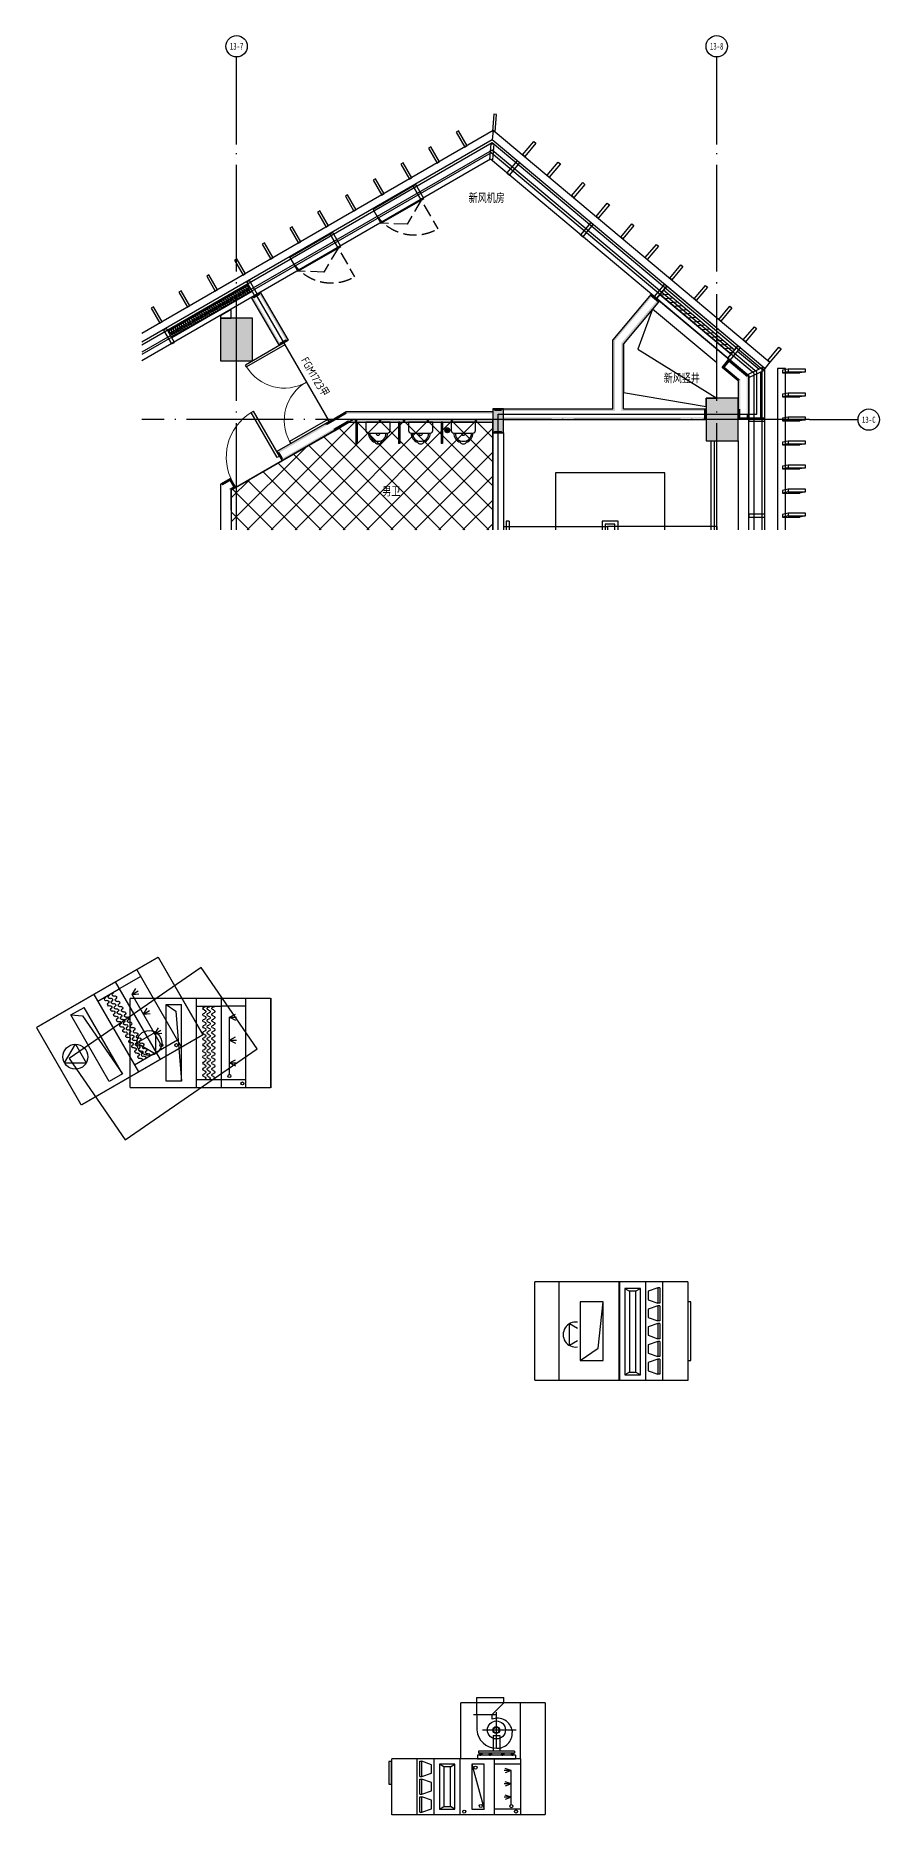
# Model space of a CAD drawing. Extents: x -777745 to 647905, y -207485 to 303235.
# Drawn here: x -269235 to -253417, y 131209 to 164563 of the extents above; entities that cross this region are included whole.
import ezdxf
from ezdxf.enums import TextEntityAlignment as Align

# ---------------------------------------------------------------- set-up
doc = ezdxf.new("R2010")
doc.units = 0
doc.header["$LTSCALE"] = 1000
doc.linetypes.add('13#楼幕墙$0$DASH', pattern=[0.35, 0.25, -0.1])
doc.linetypes.add('DOTE', pattern=[2.42, 2, -0.2, 0.02, -0.2])
doc.layers.get('0').update_dxf_attribs({"linetype": 'CONTINUOUS'})
doc.layers.get('Defpoints').update_dxf_attribs({"linetype": 'CONTINUOUS'})
for name, color, linetype in [('00-防烟分区', 4, 'CONTINUOUS'), ('01-标注_轴线坐标', 132, 'CONTINUOUS'), ('02-TEXT_标注', 130, 'CONTINUOUS'), ('02-TEXT_轴号', 7, 'CONTINUOUS'), ('13#楼幕墙$0$A-C_幕墙龙骨', 133, 'CONTINUOUS'), ('13#楼幕墙$0$A-C_玻璃幕墙', 140, 'CONTINUOUS'), ('13#楼幕墙$0$A-C_窗', 140, 'CONTINUOUS'), ('13#楼幕墙$0$A-TECH_结构', 21, 'CONTINUOUS'), ('13#楼幕墙$0$A-金属背板', 30, 'CONTINUOUS'), ('13#楼幕墙$0$D-铝板', 181, 'CONTINUOUS'), ('A-C_门', 150, 'CONTINUOUS'), ('A-E_栏杆', 232, 'CONTINUOUS'), ('A-E_电梯', 171, 'CONTINUOUS'), ('A-I_卫-洁具', 241, 'CONTINUOUS'), ('A-I_卫-隔断', 214, 'CONTINUOUS'), ('A-TECH_水', 3, 'CONTINUOUS'), ('A-TECH_结构', 21, 'CONTINUOUS'), ('A_AXIS-轴线', 36, 'DOTE'), ('A_STR-砌块墙', 121, 'CONTINUOUS'), ('A_STR-砼柱', 51, 'CONTINUOUS'), ('ACS_100', 2, 'CONTINUOUS'), ('ACS_KT_FM', 3, 'CONTINUOUS'), ('ACS_SFG_FM', 3, 'CONTINUOUS'), ('ACS_空调机组', 2, 'CONTINUOUS'), ('AXIS_TEXT', 7, 'CONTINUOUS'), ('DIM_SYMB', 3, 'CONTINUOUS'), ('DOOR_FIRE', 220, 'CONTINUOUS'), ('DOOR_FIRE_TEXT', 7, 'CONTINUOUS'), ('PUB_HATCH', 8, 'CONTINUOUS'), ('PUB_WALL', 9, 'CONTINUOUS')]:
    doc.layers.add(name, color=color, linetype=linetype)
doc.layers.add('000套内', color=226, linetype='CONTINUOUS', lineweight=30, plot=False)
doc.layers.add('04-不打印_辅助线', color=165, linetype='CONTINUOUS', plot=False)
doc.styles.add('_TCH_AXIS', font='STXIHEI.TTF', dxfattribs={"width": 0.75})
doc.styles.add('COMPLEX', font='COMPLEX')
doc.styles.get("Standard").update_dxf_attribs({"font": 'ros.shx', "width": 0.8, "bigfont": 'jd.shx'})
doc.styles.add('图框-A1$0$Standard', font='gbenor.shx', dxfattribs={"bigfont": 'gbcbig.shx'})

# ---------------------------------------------------------------- blocks, each defined once
blk = doc.blocks.new('jrg')
for centre, radius, start, end in [((-1.87, 0), 0.375, 0, 180), ((-1.12, 0), 0.375, 180, 0), ((-0.37, 0), 0.375, 0, 180), ((0.39, 0.02), 0.393, 182.6822, 357.3178), ((1.16, 0), 0.375, 0, 180), ((1.92, 0.01), 0.38, 180.8965, 359.1035)]:
    blk.add_arc(centre, radius, start, end)
blk = doc.blocks.new('A$C51CF7566')
at = {"layer": 'ACS_KT_FM', "color": 8}
for centre, end in [((1392, -137), 332.1155), ((1472, -137), 332.1155), ((1560, -136), 329.5438)]:
    blk.add_arc(centre, 28.1, 270, end, dxfattribs=at)
at = {"layer": 'ACS_空调机组', "color": 2}
for p, q in [((1240, 0), (1240, -1678)), ((1705, 0), (1705, -1678)), ((2170, -1678), (2170, 0)), ((2635, 0), (2635, -1678))]:
    blk.add_line(p, q, dxfattribs=at)
at = {"layer": 'ACS_空调机组', "color": 8}
for p, q in [((676, -1558), (676, -120)), ((676, -120), (962, -120)), ((676, -120), (858, -242)), ((858, -242), (962, -1558)), ((962, -1558), (962, -120)), ((1240, -150), (1705, -150)), ((2170, -150), (1705, -150)), ((1861, -358), (1978, -301)), ((124, -839), (475, -637)), ((475, -637), (475, -1041)), ((1861, -358), (1978, -415)), ((1861, -358), (1996, -358)), ((1861, -1430), (1861, -358)), ((124, -839), (475, -1041)), ((1861, -784), (1978, -727)), ((1861, -784), (1978, -841)), ((1861, -784), (1996, -784)), ((1861, -1210), (1978, -1153)), ((1861, -1210), (1996, -1210)), ((1861, -1210), (1978, -1267)), ((962, -1558), (676, -1558)), ((1705, -1528), (1240, -1528)), ((2170, -1528), (1705, -1528))]:
    blk.add_line(p, q, dxfattribs=at)
at = {"layer": 'ACS_空调机组', "color": 2, "const_width": 25}
for points in [[(0, -1678), (0, 0)], [(0, 0), (2635, 0)], [(2635, -1678), (2635, 0)], [(2635, -1678), (0, -1678)]]:
    blk.add_lwpolyline(points, dxfattribs=at)
at = {"layer": 'ACS_空调机组', "color": 8}
for centre, radius in [((358, -839), 234), ((1861, -1459), 28.4), ((2105, -1598), 28.4)]:
    blk.add_circle(centre, radius, dxfattribs=at)
at = {"layer": 'ACS_KT_FM', "color": 8, "xscale": -75, "yscale": 75, "zscale": 75, "rotation": 270}
for p in [(1392, -337), (1472, -337), (1560, -336), (1392, -678), (1472, -678), (1560, -677), (1392, -1019), (1472, -1019), (1560, -1018), (1392, -1360), (1472, -1360), (1560, -1358)]:
    blk.add_blockref('jrg', p, dxfattribs=at)
blk = doc.blocks.new('pm')
at = {"layer": 'ACS_100'}
for p, q in [((2415, 1850), (2415, 0)), ((0, 1475), (-50, 1475)), ((-50, 1475), (-50, 375)), ((-50, 375), (0, 375))]:
    blk.add_line(p, q, dxfattribs=at)
blk.add_lwpolyline([(0, 1850), (0, 0)], dxfattribs=at)
at = {"layer": 'ACS_空调机组', "color": 2}
for p, q in [((480, 0), (480, 1850)), ((480, 0), (480, 1850)), ((800, 0), (800, 1850)), ((1280, 1850), (1280, 0))]:
    blk.add_line(p, q, dxfattribs=at)
at = {"layer": 'ACS_空调机组', "color": 8}
for p, q in [((530, 1735), (568, 1735)), ((530, 1451), (530, 1735)), ((750, 1672), (568, 1735)), ((568, 1451), (568, 1735)), ((750, 1514), (750, 1672)), ((979, 1695), (895, 1745)), ((1185, 1745), (895, 1745)), ((895, 1745), (895, 125)), ((1101, 1695), (979, 1695)), ((979, 1695), (979, 175)), ((1101, 1695), (1185, 1745)), ((1101, 175), (1101, 1695)), ((1185, 125), (1185, 1745)), ((530, 1451), (568, 1451)), ((530, 1117), (530, 1401)), ((530, 1401), (568, 1401)), ((568, 1451), (750, 1514)), ((568, 1117), (568, 1401)), ((750, 1338), (568, 1401)), ((750, 1180), (750, 1338)), ((2025, 1475), (1684, 1246)), ((530, 1117), (568, 1117)), ((530, 1067), (568, 1067)), ((530, 783), (530, 1067)), ((568, 1117), (750, 1180)), ((750, 1004), (568, 1067)), ((568, 783), (568, 1067)), ((750, 846), (750, 1004)), ((1684, 1246), (1595, 375)), ((2075, 1108), (2224, 1194)), ((2224, 1194), (2224, 789)), ((530, 783), (568, 783)), ((530, 449), (530, 733)), ((530, 733), (568, 733)), ((568, 783), (750, 846)), ((568, 449), (568, 733)), ((750, 670), (568, 733)), ((750, 512), (750, 670)), ((2075, 875), (2224, 789)), ((530, 449), (568, 449)), ((530, 399), (568, 399)), ((530, 115), (530, 399)), ((568, 449), (750, 512)), ((750, 336), (568, 399)), ((568, 115), (568, 399)), ((750, 178), (750, 336)), ((530, 115), (568, 115)), ((568, 115), (750, 178)), ((895, 125), (979, 175)), ((895, 125), (1185, 125)), ((979, 175), (1101, 175)), ((1185, 125), (1101, 175))]:
    blk.add_line(p, q, dxfattribs=at)
at = {"layer": 'ACS_空调机组', "color": 2, "const_width": 25}
for points in [[(0, 0), (0, 1850)], [(0, 1850), (2880, 1850)], [(1295, 0), (1295, 1850)], [(2880, 0), (2880, 1850)], [(2880, 0), (0, 0)]]:
    blk.add_lwpolyline(points, dxfattribs=at)
at = {"layer": 'ACS_空调机组', "color": 8}
blk.add_lwpolyline([(2025, 375), (2025, 1475), (1595, 1475), (1595, 375)], close=True, dxfattribs=at)
blk.add_arc((2108, 991), 234, 261.9986, 98.0014, dxfattribs=at)
blk = doc.blocks.new('A-toilet-F2$0$A-toilet-F3$0$xb')
for p, q in [((-229, 152), (-229, 0)), ((-229, 0), (229, 0)), ((178, 203), (-178, 203)), ((229, 0), (229, 152))]:
    blk.add_line(p, q)
for centre, radius, start, end in [((-6, 210), 172, 106.6069, 182.1211), ((-6, 210), 146, 87.8789, 182.1211), ((0, 343), 63.5, 1.0707, 178.9293), ((6, 210), 146, 357.8789, 92.1211), ((6, 210), 172, 357.8789, 73.3931), ((-178, 152), 50.8, 90, 180), ((0, 203), 38.1, 0, 180), ((178, 152), 50.8, 0, 90)]:
    blk.add_arc(centre, radius, start, end)
blk = doc.blocks.new('13#楼幕墙$0$A$C7A413A1D')
blk.add_lwpolyline([(-70, -300), (-10, -300), (-10, 0), (-70, 0)], close=True)
blk = doc.blocks.new('*U68')
h = blk.add_hatch()
h.set_pattern_fill('ANSI31', color=256, scale=50)
h.set_pattern_definition([(45, (-56212.376, 120006.8), (-56.1266, 56.1266), [])])
h.paths.add_polyline_path([(-1740, 100), (0, 100), (0, 200), (-1740, 200)])
for points in [[(-1740, 0), (0, 0), (0, 300), (-1740, 300)], [(-1740, 100), (0, 100), (0, 200), (-1740, 200)]]:
    blk.add_lwpolyline(points, close=True)
blk = doc.blocks.new('13#楼幕墙$0$A$C2B4E24BF')
at = {"linetype": '13#楼幕墙$0$DASH'}
for points in [[(5, 50), (5, 920)], [(5, 300), (460, 557), (875, 300)]]:
    blk.add_lwpolyline(points, dxfattribs=at)
blk.add_lwpolyline([(5, 0), (875, 0), (875, 300), (5, 300)], close=True)
blk.add_arc((5, 50), 870, 0, 90, dxfattribs=at)
blk = doc.blocks.new('13#楼幕墙$0$llllei')
for p, q in [((325, 50), (0, 50)), ((0, 50), (0, 0)), ((0, 0), (325, 0)), ((325, 0), (325, 50))]:
    blk.add_line(p, q)
for points in [[(0, 50), (-105, 29)], [(-105, 29), (-105, -21)], [(0, 0), (-105, -21)], [(325, 0), (220, -21)], [(-105, -21), (220, -21)]]:
    blk.add_lwpolyline(points)
blk = doc.blocks.new('13#楼幕墙$0$eeeessew')
blk.add_lwpolyline([(50, 0), (0, 0), (0, 325), (50, 325)], close=True)
blk = doc.blocks.new('13#楼幕墙$0$ccdididi')
blk.add_lwpolyline([(50, 325), (0, 325), (0, 0), (50, 0)], close=True)
blk = doc.blocks.new('13#楼幕墙$0$$LinePat$岩棉板')
at = {"color": 0}
for p, q in [((0, -17), (12, -67)), ((12, -67), (24, -17))]:
    blk.add_line(p, q, dxfattribs=at)
for centre, start, end in [((12, -17), 0, 180), ((0, -67), 270, 0), ((24, -67), 180, 270)]:
    blk.add_arc(centre, 12, start, end, dxfattribs=at)
at = {"layer": 'Defpoints'}
blk.add_point((0, 0), dxfattribs=at)
at = {"layer": 'Defpoints', "color": 0}
blk.add_point((24, -84), dxfattribs=at)
blk = doc.blocks.new('*U69')
blk.add_lwpolyline([(1740, 0), (0, 0), (0, 150), (1740, 150)], close=True)
at = {"color": 8, "xscale": -1.812499998489748, "yscale": 1.782568518697715, "zscale": 1.782568518697715, "rotation": 180}
for p in [(0, 0), (43.5, 0), (87, 0), (130.5, 0), (174, 0), (217.5, 0), (261, 0), (304.5, 0), (348, 0), (391.5, 0), (435, 0), (478.5, 0), (522, 0), (565.5, 0), (609, 0), (652.5, 0), (696, 0), (739.5, 0), (783, 0), (826.5, 0), (870, 0), (913.5, 0), (957, 0), (1000.5, 0), (1044, 0), (1087.5, 0), (1131, 0), (1174.5, 0), (1218, 0), (1261.5, 0), (1305, 0), (1348.5, 0), (1392, 0), (1435.5, 0), (1479, 0), (1522.5, 0), (1566, 0), (1609.5, 0), (1653, 0), (1696.5, 0)]:
    blk.add_blockref('13#楼幕墙$0$$LinePat$岩棉板', p, dxfattribs=at)
blk = doc.blocks.new('_AXISO')
blk.add_circle((0, 0), 0.5)
at = {"layer": 'AXIS_TEXT', "style": 'COMPLEX', "width": 1.041667}
blk.add_attdef('A', text='', height=0.56, dxfattribs=at).set_placement((-0.25, -0.28), (0.25, -0.28), align=Align.FIT)
blk = doc.blocks.new('$DorLib2D$00000002')
for p, q in [((-0.5, 0), (-0.5, 0.4875)), ((-0.475, 0.4875), (-0.5, 0.4875)), ((-0.475, 0), (-0.475, 0.4875)), ((0.475, 0), (0.475, 0.4875)), ((0.475, 0.4875), (0.5, 0.4875)), ((0.5, 0), (0.5, 0.4875)), ((-0.5, 0), (-0.475, 0)), ((0.5, 0), (0.475, 0))]:
    blk.add_line(p, q)
at = {"lineweight": 13}
for centre, start, end in [((-0.4875, 0), 0, 88.53072), ((0.4875, 0), 91.46928, 180)]:
    blk.add_arc(centre, 0.4875, start, end, dxfattribs=at)
blk = doc.blocks.new('_FZH')
blk.add_lwpolyline([(-0.5, -0.5), (0.5, -0.5), (0.5, 0.5), (-0.5, 0.5)], close=True)
at = {"layer": 'PUB_HATCH'}
blk.add_solid([(-0.5, -0.5), (0.5, -0.5), (-0.5, 0.5), (0.5, 0.5)], dxfattribs=at)
blk = doc.blocks.new('$TwtSys$00000141')
for p, q in [((-94, 8), (-10, 92)), ((-94, 8), (-10, 92)), ((-87, -35), (35, 87)), ((-87, -35), (35, 87)), ((-66, -66), (66, 66)), ((-66, -66), (66, 66)), ((-32, -87), (88, 33)), ((-32, -87), (88, 33)), ((11, -92), (92, -11)), ((11, -92), (92, -11))]:
    blk.add_line(p, q)
blk.add_circle((0, 0), 94)
blk.add_circle((0, 0), 94)

msp = doc.modelspace()

# ---------------------------------------------------------------- hatches: boundary and pattern name
at = {"layer": '04-不打印_辅助线'}
h = msp.add_hatch(dxfattribs=at)
h.set_pattern_fill('ANSI37', color=256, scale=200)
h.set_pattern_definition([(45, (-313966.6, 76966.03), (-224.5064, 224.5064), []), (135, (-313966.6, 76966.03), (-224.5064, -224.5064), [])])
edge = h.paths.add_edge_path()
edge.add_line((-260666.6, 155299.3), (-260666.6, 157366))
edge.add_line((-260666.6, 157366), (-263274.5, 157366))
edge.add_line((-263274.5, 157366), (-265566.6, 156042.7))
edge.add_line((-265566.6, 156042.7), (-265566.6, 155299.3))
at = {"layer": 'PUB_WALL'}
for points in [[(-265018.1, 159756.2), (-265191.3, 159656.2), (-265136.6, 159641.6), (-265032.7, 159701.6)], [(-265191.3, 159656.2), (-264670.4, 158754), (-264655.8, 158808.7), (-265136.6, 159641.6)], [(-264497.2, 158854), (-265018.1, 159756.2), (-265032.7, 159701.6), (-264551.8, 158868.7)], [(-257694.1, 159719.5), (-258416.6, 158858.4), (-258376.6, 158843.8), (-257663.4, 159693.8)], [(-257540.9, 159590.9), (-258216.6, 158785.6), (-258256.6, 158800.1), (-257571.5, 159616.6)], [(-257540.9, 159590.9), (-257694.1, 159719.5), (-257719.8, 159688.8), (-257566.6, 159560.3)], [(-265166.6, 159266), (-265766.6, 159266), (-265726.6, 159226), (-265206.6, 159226)], [(-265766.6, 159266), (-265766.6, 158466), (-265726.6, 158506), (-265726.6, 159226)], [(-265166.6, 158466), (-265166.6, 159266), (-265206.6, 159226), (-265206.6, 158506)], [(-264670.4, 158754), (-264497.2, 158854), (-264551.8, 158868.7), (-264655.8, 158808.7)], [(-258416.6, 157566), (-258416.6, 158858.4), (-258376.6, 158843.8), (-258376.6, 157526)], [(-258216.6, 157566), (-258216.6, 158785.6), (-258256.6, 158800.1), (-258256.6, 157526)], [(-265766.6, 158466), (-265166.6, 158466), (-265206.6, 158506), (-265726.6, 158506)], [(-256367.1, 158345), (-256238.6, 158498.2), (-256207.9, 158472.5), (-256336.5, 158319.3)], [(-255866.6, 158186.1), (-256238.6, 158498.2), (-256264.3, 158467.5), (-255906.6, 158167.4)], [(-256066.6, 158092.8), (-256367.1, 158345), (-256341.4, 158375.6), (-256026.6, 158111.5)], [(-256066.6, 158092.8), (-256066.6, 157566), (-256026.6, 157526), (-256026.6, 158111.5)], [(-255866.6, 158186.1), (-255866.6, 157466), (-255906.6, 157466), (-255906.6, 158167.4)], [(-256066.6, 157766), (-256666.6, 157766), (-256626.6, 157726), (-256106.6, 157726)], [(-256666.6, 157766), (-256666.6, 156966), (-256626.6, 157006), (-256626.6, 157726)], [(-256066.6, 156966), (-256066.6, 157766), (-256106.6, 157726), (-256106.6, 157006)], [(-263647.2, 157381.8), (-263414.7, 157516), (-263404, 157476), (-263661.8, 157327.1)], [(-260666.6, 157476), (-260666.6, 157516), (-263414.7, 157516), (-263404, 157476)], [(-260466.6, 157566), (-260666.6, 157566), (-260626.6, 157526), (-260506.6, 157526)], [(-260666.6, 157566), (-260666.6, 157116), (-260626.6, 157156), (-260626.6, 157526)], [(-260466.6, 157116), (-260466.6, 157566), (-260506.6, 157526), (-260506.6, 157156)], [(-260466.6, 157566), (-260466.6, 157526), (-258376.6, 157526), (-258416.6, 157566)], [(-258216.6, 157566), (-258256.6, 157526), (-256666.6, 157526), (-256666.6, 157566)], [(-256666.6, 157566), (-256706.6, 157566), (-256706.6, 157366), (-256666.6, 157366)], [(-256066.6, 157566), (-256066.6, 157526), (-256026.6, 157526)], [(-256066.6, 157566), (-256066.6, 157366), (-256026.6, 157366), (-256026.6, 157566)], [(-255866.6, 157466), (-255866.6, 157366), (-255906.6, 157366), (-255906.6, 157466)], [(-263820.4, 157281.8), (-264714, 156765.9), (-264659.3, 156751.2), (-263765.8, 157267.1)], [(-264614, 156592.7), (-263633.8, 157158.6), (-263653.8, 157193.2), (-264599.3, 156647.3)], [(-263820.4, 157281.8), (-263647.2, 157381.8), (-263661.8, 157327.1), (-263765.8, 157267.1)], [(-263633.8, 157158.6), (-263361.1, 157316), (-263371.8, 157356), (-263653.8, 157193.2)], [(-260666.6, 157316), (-260666.6, 157356), (-263371.8, 157356), (-263361.1, 157316)], [(-260666.6, 157116), (-260466.6, 157116), (-260506.6, 157156), (-260626.6, 157156)], [(-260466.6, 157406), (-260466.6, 157366), (-258316.6, 157366), (-258316.6, 157406)], [(-258316.6, 157366), (-256666.6, 157366), (-256666.6, 157406), (-258316.6, 157406)], [(-256066.6, 157366), (-256066.6, 157366), (-256026.6, 157366), (-256026.6, 157406)], [(-255866.6, 157366), (-256066.6, 157366), (-256066.6, 157406), (-255866.6, 157406)], [(-256066.6, 157366), (-256026.6, 157406), (-256066.6, 157406)], [(-264714, 156765.9), (-264614, 156592.7), (-264599.3, 156647.3), (-264659.3, 156751.2)], [(-256666.6, 156966), (-256066.6, 156966), (-256106.6, 157006), (-256626.6, 157006)], [(-265580, 156265.9), (-265766.6, 156158.1), (-265726.6, 156135.1), (-265594.6, 156211.2)], [(-265566.6, 156042.7), (-265480, 156092.7), (-265534.6, 156107.3), (-265606.6, 156065.8)], [(-265480, 156092.7), (-265580, 156265.9), (-265594.6, 156211.2), (-265534.6, 156107.3)]]:
    msp.add_hatch(color=256, dxfattribs=at).paths.add_polyline_path(points)

# ---------------------------------------------------------------- linework, layer by layer
for p, q in [((-265194.8, 157498.7), (-265151.5, 157523.7)), ((-264707.3, 156654.3), (-265194.8, 157498.7)), ((-264664, 156679.3), (-265151.5, 157523.7)), ((-264664, 156679.3), (-264707.3, 156654.3))]:
    msp.add_line(p, q)
msp.add_lwpolyline([(-265099.5, 159697.4), (-263734.8, 157329.1)])
at = {"color": 1}
msp.add_lwpolyline([(-265566.6, 155671.2), (-265566.6, 156042.6)], dxfattribs=at)
at = {"lineweight": 13}
msp.add_arc((-264685.6, 156666.8), 975, 121.46928, 210, dxfattribs=at)
at = {"layer": '00-防烟分区'}
msp.add_lwpolyline([(-265084.1, 145573.5), (-266133.8, 147096.8), (-268604.1, 145394.5), (-267554.3, 143871.2), (-265084.1, 145573.5)], dxfattribs=at)
at = {"layer": '000套内'}
for p, q in [((-260677.6, 162418.7), (-267246.2, 158633.4)), ((-255716.6, 158256.1), (-260677.6, 162418.7)), ((-255716.6, 157466), (-255716.6, 158256.1)), ((-260566.6, 155299.3), (-260566.6, 157466)), ((-260566.6, 157466), (-255716.6, 157466))]:
    msp.add_line(p, q, dxfattribs=at)
at = {"layer": '01-标注_轴线坐标'}
for p, q in [((-265466.6, 162524.7), (-265466.6, 164162.9)), ((-256466.6, 162524.7), (-256466.6, 164162.9)), ((-254726.2, 157366), (-253816.9, 157366))]:
    msp.add_line(p, q, dxfattribs=at)
at = {"layer": '04-不打印_辅助线'}
msp.add_lwpolyline([(-260666.6, 155299.3), (-260666.6, 157366), (-263274.5, 157366), (-265566.6, 156042.7), (-265566.6, 155299.3)], dxfattribs=at)
at = {"layer": '13#楼幕墙$0$A-C_幕墙龙骨'}
msp.add_lwpolyline([(-260668.8, 162234.1), (-260718.6, 162238.5), (-260692.2, 162537.3), (-260642.4, 162532.9)], close=True, dxfattribs=at)
at = {"layer": '13#楼幕墙$0$A-C_玻璃幕墙'}
for p, q in [((-260673.4, 162611), (-267246.2, 158816.2)), ((-260678.7, 162550.2), (-267246.2, 158758.5)), ((-255616.6, 158302.6), (-260678.7, 162550.2)), ((-255566.6, 158325.9), (-260673.4, 162611)), ((-260694.7, 162367.8), (-267246.2, 158585.3)), ((-255766.6, 158232.7), (-260694.7, 162367.8)), ((-255766.6, 155299.3), (-255766.6, 158232.7)), ((-255616.6, 155299.3), (-255616.6, 158302.6)), ((-255566.6, 155299.3), (-255566.6, 158325.9)), ((-255176.6, 157906), (-255176.6, 158194.5))]:
    msp.add_line(p, q, dxfattribs=at)
at = {"layer": '13#楼幕墙$0$A-TECH_结构'}
msp.add_lwpolyline([(-255866.6, 155299.3), (-255866.6, 158186), (-260705.3, 162246.2), (-267246.2, 158469.8)], dxfattribs=at)
at = {"layer": '13#楼幕墙$0$A-金属背板'}
for p, q in [((-256074.2, 158647.4), (-255673.6, 158311.3)), ((-255646.6, 158257.7), (-255646.6, 157396))]:
    msp.add_line(p, q, dxfattribs=at)
at = {"layer": '13#楼幕墙$0$D-铝板'}
for points in [[(-267246.2, 158989.4), (-260657.4, 162793.5), (-260673.4, 162611), (-267246.2, 158816.2)], [(-260657.4, 162793.5), (-255470.2, 158440.8), (-255566.6, 158325.9), (-260673.4, 162611)], [(-255176.6, 155299.3), (-255176.6, 158325.9), (-255326.6, 158325.9), (-255326.6, 155299.3)]]:
    msp.add_lwpolyline(points, dxfattribs=at)
at = {"layer": 'A-C_门'}
msp.add_line((-265480, 156092.7), (-264614, 156592.7), dxfattribs=at)
at = {"layer": 'A-E_栏杆'}
for p, q in [((-256576.6, 156966), (-256576.6, 155299.3)), ((-256516.6, 156966), (-256516.6, 155299.3)), ((-260416.6, 155466), (-260416.6, 155299.3)), ((-260356.6, 155466), (-260416.6, 155466)), ((-260356.6, 155466), (-260356.6, 155299.3)), ((-258616.6, 155466), (-258616.6, 155299.3)), ((-258316.6, 155466), (-258616.6, 155466)), ((-258316.6, 155299.3), (-258316.6, 155466)), ((-258556.6, 155406), (-258556.6, 155299.3)), ((-258376.6, 155406), (-258556.6, 155406)), ((-258376.6, 155299.3), (-258376.6, 155406))]:
    msp.add_line(p, q, dxfattribs=at)
at = {"layer": 'A-E_电梯'}
for p, q in [((-256066.6, 156966), (-256066.6, 155299.3)), ((-260466.6, 155366), (-258516.6, 155366)), ((-258516.6, 155366), (-258516.6, 155299.3)), ((-256466.6, 155366), (-258516.6, 155366)), ((-256466.6, 155366), (-256466.6, 155299.3))]:
    msp.add_line(p, q, dxfattribs=at)
msp.add_lwpolyline([(-256066.6, 156966), (-256066.6, 155299.3)], dxfattribs=at)
at = {"layer": 'A-I_卫-隔断'}
for p, q in [((-263229.1, 157316), (-263229.1, 156916)), ((-263204.1, 157316), (-263229.1, 157316)), ((-263204.1, 157316), (-263204.1, 156916)), ((-262429.1, 157316), (-262429.1, 156916)), ((-262404.1, 157316), (-262429.1, 157316)), ((-262404.1, 157316), (-262404.1, 156916)), ((-261629.1, 157316), (-261629.1, 156916)), ((-261604.1, 157316), (-261629.1, 157316)), ((-261604.1, 157316), (-261604.1, 156916)), ((-263204.1, 156916), (-263229.1, 156916)), ((-262404.1, 156916), (-262429.1, 156916)), ((-261604.1, 156916), (-261629.1, 156916))]:
    msp.add_line(p, q, dxfattribs=at)
at = {"layer": 'A-TECH_结构'}
for p, q in [((-260705.3, 162246.2), (-267246.2, 158469.8)), ((-255866.6, 158186), (-260705.3, 162246.2)), ((-255866.6, 155299.3), (-255866.6, 158186))]:
    msp.add_line(p, q, dxfattribs=at)
at = {"layer": 'A_AXIS-轴线', "linetype": 'DOTE'}
for p, q in [((-265466.6, 155299.3), (-265466.6, 162524.7)), ((-256466.6, 155299.3), (-256466.6, 162524.7)), ((-254726.2, 157366), (-267246.2, 157366))]:
    msp.add_line(p, q, dxfattribs=at)
at = {"layer": 'A_STR-砌块墙'}
for p, q in [((-265018.1, 159756.2), (-265191.3, 159656.2)), ((-265191.3, 159656.2), (-264670.4, 158754)), ((-264497.2, 158854), (-265018.1, 159756.2)), ((-257694.1, 159719.5), (-258416.6, 158858.4)), ((-257540.9, 159590.9), (-258216.6, 158785.6)), ((-257540.9, 159590.9), (-257694.1, 159719.5)), ((-264670.4, 158754), (-264497.2, 158854)), ((-258416.6, 157566), (-258416.6, 158858.4)), ((-258216.6, 157566), (-258216.6, 158785.6)), ((-256367.1, 158345), (-256238.6, 158498.2)), ((-255866.6, 158186.1), (-256238.6, 158498.2)), ((-256066.6, 158092.8), (-256367.1, 158345)), ((-255866.6, 158186.1), (-255866.6, 157466)), ((-256066.6, 158092.8), (-256066.6, 157566)), ((-263647.2, 157381.8), (-263414.7, 157516)), ((-263414.7, 157516), (-260666.6, 157516)), ((-260466.6, 157566), (-258416.6, 157566)), ((-258216.6, 157566), (-256666.6, 157566)), ((-255866.6, 157466), (-255866.6, 157366)), ((-263820.4, 157281.8), (-264714, 156765.9)), ((-264614, 156592.7), (-263633.8, 157158.6)), ((-263820.4, 157281.8), (-263647.2, 157381.8)), ((-263633.8, 157158.6), (-263361.1, 157316)), ((-263361.1, 157316), (-260666.6, 157316)), ((-260666.6, 157116), (-260666.6, 155299.3)), ((-260466.6, 157366), (-258316.6, 157366)), ((-260466.6, 157116), (-260466.6, 155299.3)), ((-258316.6, 157366), (-256666.6, 157366)), ((-255866.6, 157366), (-256066.6, 157366)), ((-264714, 156765.9), (-264614, 156592.7)), ((-265580, 156265.9), (-265766.6, 156158.1)), ((-265766.6, 156158.1), (-265766.6, 155299.3)), ((-265480, 156092.7), (-265580, 156265.9)), ((-265566.6, 156042.7), (-265480, 156092.7)), ((-265566.6, 156042.7), (-265566.6, 155299.3))]:
    msp.add_line(p, q, dxfattribs=at)
msp.add_lwpolyline([(-265566.6, 159428.2), (-265766.6, 159312.9), (-265766.6, 159266), (-265566.6, 159266), (-265566.6, 159428.2)], dxfattribs=at)
at = {"layer": 'ACS_100'}
for q in [(-260145.6, 133321.6), (-260145.6, 131221.6)]:
    msp.add_line((-260145.6, 132271.6), q, dxfattribs=at)
at = {"layer": 'ACS_SFG_FM', "color": 8}
msp.add_line((-261010.1, 133101.6), (-260623.7, 133101.6), dxfattribs=at)
at = {"layer": 'ACS_空调机组', "color": 2}
for p, q in [((-260965.6, 133321.6), (-260965.6, 133421.6)), ((-260965.6, 133421.6), (-260458.6, 133421.6)), ((-260458.6, 133321.6), (-260458.6, 133421.6)), ((-259680.6, 133321.6), (-259680.6, 132271.6)), ((-262560.6, 132221.6), (-262610.6, 132221.6)), ((-262610.6, 132221.6), (-262610.6, 131791.6)), ((-262560.6, 132271.6), (-262560.6, 131221.6)), ((-262560.6, 131792.7), (-262560.6, 132221.6)), ((-262080.6, 131221.6), (-262080.6, 132271.6)), ((-262080.6, 131221.6), (-262080.6, 132271.6)), ((-261760.6, 131221.6), (-261760.6, 132271.6)), ((-261280.6, 132271.6), (-261280.6, 131221.6)), ((-260640.6, 132271.6), (-260640.6, 131221.6)), ((-262610.6, 131791.6), (-262560.6, 131791.6))]:
    msp.add_line(p, q, dxfattribs=at)
at = {"layer": 'ACS_空调机组', "color": 8}
for p, q in [((-261024.4, 133101.6), (-260609.4, 133101.6)), ((-261005.5, 133101.6), (-260628.3, 133101.6)), ((-260965.6, 133101.6), (-260965.6, 133321.6)), ((-260965.6, 133101.6), (-260965.6, 132810.1)), ((-260679.2, 133101.6), (-260458.6, 133321.6)), ((-260679.2, 133011.4), (-260679.2, 133101.6)), ((-260596.2, 132476.7), (-260596.2, 133144.1)), ((-260858.3, 132810.1), (-260228.9, 132810.1)), ((-260301.1, 132791.4), (-260301.1, 132764.6)), ((-260656.8, 132704.3), (-260656.8, 132410.9)), ((-260656.8, 132704.3), (-260529.7, 132704.3)), ((-260529.7, 132704.3), (-260529.7, 132410.9)), ((-262030.6, 132222.9), (-261992.6, 132222.9)), ((-262030.6, 131938.4), (-262030.6, 132222.9)), ((-261810.6, 132159.7), (-261992.6, 132222.9)), ((-261992.6, 131938.4), (-261992.6, 132222.9)), ((-261810.6, 132001.5), (-261810.6, 132159.7)), ((-261581.2, 132116.5), (-261665.4, 132166.4)), ((-261375.8, 132166.4), (-261665.4, 132166.4)), ((-261665.4, 132166.4), (-261665.4, 131326.7)), ((-261460, 132116.5), (-261581.2, 132116.5)), ((-261581.2, 132116.5), (-261581.2, 131376.6)), ((-261460, 132116.5), (-261375.8, 132166.4)), ((-261460, 131376.6), (-261460, 132116.5)), ((-261375.8, 131326.7), (-261375.8, 132166.4)), ((-261060, 132166.4), (-260823.3, 131326.7)), ((-261060, 132166.4), (-261060, 131326.7)), ((-260823.3, 132166.4), (-261060, 132166.4)), ((-260951.2, 132334.8), (-260951.2, 132271.6)), ((-260241.1, 132334.8), (-260951.2, 132334.8)), ((-260951.2, 132271.6), (-260241.1, 132271.6)), ((-260935.2, 132410.9), (-260935.2, 132374.3)), ((-260257.1, 132410.9), (-260935.2, 132410.9)), ((-260257.1, 132374.3), (-260935.2, 132374.3)), ((-260924.6, 132346.7), (-260894, 132346.7)), ((-260914.7, 132361.6), (-260893.4, 132361.6)), ((-260876, 132361.6), (-260897.3, 132361.6)), ((-260866.1, 132346.7), (-260896.7, 132346.7)), ((-260895.7, 132328.5), (-260895.7, 132377.9)), ((-260823.3, 131326.7), (-260823.3, 132166.4)), ((-260740.3, 132346.7), (-260709.7, 132346.7)), ((-260730.4, 132361.6), (-260709.1, 132361.6)), ((-260691.7, 132361.6), (-260713, 132361.6)), ((-260681.8, 132346.7), (-260712.4, 132346.7)), ((-260711.4, 132328.5), (-260711.4, 132377.9)), ((-260145.6, 132166.4), (-260640.6, 132166.4)), ((-260509.9, 132346.7), (-260479.3, 132346.7)), ((-260500, 132361.6), (-260478.7, 132361.6)), ((-260461.4, 132361.6), (-260482.7, 132361.6)), ((-260451.5, 132346.7), (-260482, 132346.7)), ((-260481, 132328.5), (-260481, 132377.9)), ((-260317.1, 132048.2), (-260433.5, 132088)), ((-260325.6, 132346.7), (-260295, 132346.7)), ((-260315.7, 132361.6), (-260294.4, 132361.6)), ((-260277.1, 132361.6), (-260298.4, 132361.6)), ((-260267.2, 132346.7), (-260297.8, 132346.7)), ((-260296.7, 132328.5), (-260296.7, 132377.9)), ((-260257.1, 132410.9), (-260257.1, 132374.3)), ((-260241.1, 132334.8), (-260241.1, 132271.6)), ((-262030.6, 131938.4), (-261992.6, 131938.4)), ((-262030.6, 131604.3), (-262030.6, 131888.8)), ((-262030.6, 131888.8), (-261992.6, 131888.8)), ((-261992.6, 131938.4), (-261810.6, 132001.5)), ((-261992.6, 131604.3), (-261992.6, 131888.8)), ((-261810.6, 131825.7), (-261992.6, 131888.8)), ((-261810.6, 131667.4), (-261810.6, 131825.7)), ((-260317.1, 132048.2), (-260451.5, 132048.2)), ((-260317.1, 131799.1), (-260451.5, 131799.1)), ((-260317.1, 132048.2), (-260433.5, 132008.4)), ((-260317.1, 131799.1), (-260433.5, 131838.9)), ((-260317.1, 131799.1), (-260433.5, 131759.3)), ((-260317.1, 131410.3), (-260317.1, 132048.2)), ((-262030.6, 131604.3), (-261992.6, 131604.3)), ((-262030.6, 131554.7), (-261992.6, 131554.7)), ((-262030.6, 131270.2), (-262030.6, 131554.7)), ((-261992.6, 131604.3), (-261810.6, 131667.4)), ((-261810.6, 131491.6), (-261992.6, 131554.7)), ((-261992.6, 131270.2), (-261992.6, 131554.7)), ((-261810.6, 131333.4), (-261810.6, 131491.6)), ((-260317.1, 131550.1), (-260451.5, 131550.1)), ((-260317.1, 131550.1), (-260433.5, 131589.9)), ((-260317.1, 131550.1), (-260433.5, 131510.2)), ((-262030.6, 131270.2), (-261992.6, 131270.2)), ((-261992.6, 131270.2), (-261810.6, 131333.4)), ((-261665.4, 131326.7), (-261581.2, 131376.6)), ((-261665.4, 131326.7), (-261375.8, 131326.7)), ((-261581.2, 131376.6), (-261460, 131376.6)), ((-261375.8, 131326.7), (-261460, 131376.6)), ((-261060, 131326.7), (-260823.3, 131326.7)), ((-260145.6, 131326.7), (-260640.6, 131326.7))]:
    msp.add_line(p, q, dxfattribs=at)
at = {"layer": 'ACS_空调机组', "color": 2, "const_width": 25}
for points in [[(-261265.6, 133321.6), (-259680.6, 133321.6)], [(-261265.6, 132271.6), (-261265.6, 133321.6)], [(-259680.6, 133321.6), (-261265.6, 133321.6)], [(-259680.6, 132271.6), (-259680.6, 133321.6)], [(-262560.6, 132271.6), (-262560.6, 131221.6)], [(-262560.6, 132271.6), (-260145.6, 132271.6)], [(-260160.6, 132271.6), (-262560.6, 132271.6)], [(-260145.6, 132271.6), (-261695.6, 132271.6)], [(-259680.6, 132271.6), (-259680.6, 131221.6)], [(-262560.6, 131221.6), (-259680.6, 131221.6)]]:
    msp.add_lwpolyline(points, dxfattribs=at)
at = {"layer": 'ACS_空调机组', "color": 8}
for points in [[(-260914.7, 132374.3), (-260914.7, 132361.6), (-260924.6, 132346.7), (-260924.6, 132334.8)], [(-260876, 132374.3), (-260876, 132361.6), (-260866.1, 132346.7), (-260866.1, 132334.8)], [(-260730.4, 132374.3), (-260730.4, 132361.6), (-260740.3, 132346.7), (-260740.3, 132334.8)], [(-260691.7, 132374.3), (-260691.7, 132361.6), (-260681.8, 132346.7), (-260681.8, 132334.8)], [(-260500, 132374.3), (-260500, 132361.6), (-260509.9, 132346.7), (-260509.9, 132334.8)], [(-260461.4, 132374.3), (-260461.4, 132361.6), (-260451.5, 132346.7), (-260451.5, 132334.8)], [(-260315.7, 132374.3), (-260315.7, 132361.6), (-260325.6, 132346.7), (-260325.6, 132334.8)], [(-260277.1, 132374.3), (-260277.1, 132361.6), (-260267.2, 132346.7), (-260267.2, 132334.8)]]:
    msp.add_lwpolyline(points, dxfattribs=at)
for centre, radius in [((-260595.5, 132810.1), 168.7), ((-260599.1, 132807.8), 63.6), ((-260599.1, 132807.8), 53.7), ((-260988.4, 132104), 28.4), ((-260889.6, 131385.9), 28.4), ((-261199.9, 131280.1), 28.4), ((-260317.1, 131381.9), 28.4), ((-260229.5, 131282.5), 28.4)]:
    msp.add_circle(centre, radius, dxfattribs=at)
for centre, radius, start, end in [((-260594.4, 132838.9), 372.3, 184.43508, 269.72775), ((-260576, 132753.9), 277.4, 7.76433, 111.84562), ((-260582.5, 132748.1), 281.9, 267.21676, 3.34019)]:
    msp.add_arc(centre, radius, start, end, dxfattribs=at)
at = {"layer": 'DIM_SYMB'}
for points in [[(-257669.4, 159437.7), (-258216.6, 158785.6), (-258216.6, 157873.6), (-256666.6, 157614.9), (-256666.6, 157766), (-256466.6, 157766), (-256466.6, 158428.5), (-257669.4, 159437.7), (-257942.9, 158688.2), (-256466.6, 157766)], [(-257441.6, 155299.3), (-257441.6, 156366), (-259491.6, 156366), (-259491.6, 155299.3)]]:
    msp.add_lwpolyline(points, dxfattribs=at)

# ---------------------------------------------------------------- block references
at = {"rotation": 30.00000000000052}
msp.add_blockref('A$C51CF7566', (-269218.1, 145974.8), dxfattribs=at)
msp.add_blockref('A$C51CF7566', (-267462.8, 146523.8))
at = {"layer": '00-防烟分区', "rotation": 180}
msp.add_blockref('pm', (-257002.5, 141209.8), dxfattribs=at)
at = {"layer": '01-标注_轴线坐标'}
ref = msp.add_blockref('_AXISO', (-265466.6, 164362.9), dxfattribs=dict(at, xscale=400, yscale=400, zscale=400))
ref.add_attrib('A', '13-7', dxfattribs={"layer": '02-TEXT_轴号', "height": 126.06, "style": '_TCH_AXIS', "width": 0.743037}).set_placement((-265591.6, 164299.9), (-265341.6, 164299.9), align=Align.FIT)
ref = msp.add_blockref('_AXISO', (-256466.6, 164362.9), dxfattribs=dict(at, xscale=400, yscale=400, zscale=400))
ref.add_attrib('A', '13-8', dxfattribs={"layer": '02-TEXT_轴号', "height": 126.06, "style": '_TCH_AXIS', "width": 0.743037}).set_placement((-256591.6, 164299.9), (-256341.6, 164299.9), align=Align.FIT)
ref = msp.add_blockref('_AXISO', (-253616.9, 157366), dxfattribs=dict(at, xscale=400, yscale=400, zscale=400))
ref.add_attrib('A', '13-C', dxfattribs={"layer": '02-TEXT_轴号', "height": 114.1, "style": '_TCH_AXIS', "width": 0.743037}).set_placement((-253744.7, 157309), (-253489, 157309), align=Align.FIT)
at = {"layer": '13#楼幕墙$0$A-C_幕墙龙骨'}
for p, rotation in [((-260151.7, 162173.3), 319.9999999999213), ((-262095.5, 161774.7), 29.95337307627282), ((-263655.1, 160876), 29.95337307627282), ((-258772.9, 161016.3), 319.9999999999213), ((-265214.7, 159977.3), 29.95337307627282), ((-257394, 159859.3), 319.9999999999213), ((-266774.3, 159078.5), 29.95337307627282), ((-256015.1, 158702.3), 319.9999999999213), ((-255883.8, 158222.1), 115.488553916933), ((-255866.6, 157406), 90), ((-255866.6, 155606), 90)]:
    msp.add_blockref('13#楼幕墙$0$A$C7A413A1D', p, dxfattribs=dict(at, rotation=rotation))
at = {"layer": '13#楼幕墙$0$A-C_玻璃幕墙', "rotation": 29.95337307636578}
msp.add_blockref('*U69', (-266683.1, 158900.2), dxfattribs=at)
at = {"layer": '13#楼幕墙$0$A-C_窗'}
for name, p, rotation in [('13#楼幕墙$0$A$C2B4E24BF', (-262151.8, 161742.3), 209.9533730763658), ('13#楼幕墙$0$A$C2B4E24BF', (-263711.4, 160843.5), 209.9533730763658), ('*U68', (-257401.6, 159865.7), 140.0000000000023)]:
    msp.add_blockref(name, p, dxfattribs=dict(at, rotation=rotation))
at = {"layer": '13#楼幕墙$0$D-铝板'}
for name, p, rotation in [('13#楼幕墙$0$ccdididi', (-261187, 162471.4), 29.95337307636523), ('13#楼幕墙$0$ccdididi', (-260672.1, 162766.2), 354.9766865497638), ('13#楼幕墙$0$ccdididi', (-261706.9, 162171.8), 29.95337307636523), ('13#楼幕墙$0$eeeessew', (-260105.1, 162330), 320.000000000001), ('13#楼幕墙$0$ccdididi', (-262226.7, 161872.2), 29.95337307636523), ('13#楼幕墙$0$eeeessew', (-259645.5, 161944.3), 320.000000000001), ('13#楼幕墙$0$ccdididi', (-262746.6, 161572.6), 29.95337307636523), ('13#楼幕墙$0$eeeessew', (-259185.9, 161558.7), 320.000000000001), ('13#楼幕墙$0$ccdididi', (-263266.4, 161273.1), 29.95337307636523), ('13#楼幕墙$0$ccdididi', (-263786.3, 160973.5), 29.95337307636523), ('13#楼幕墙$0$eeeessew', (-258726.2, 161173), 320.000000000001), ('13#楼幕墙$0$ccdididi', (-264306.2, 160673.9), 29.95337307636523), ('13#楼幕墙$0$eeeessew', (-258266.6, 160787.3), 320.000000000001), ('13#楼幕墙$0$ccdididi', (-264826, 160374.3), 29.95337307636523), ('13#楼幕墙$0$eeeessew', (-257807, 160401.6), 320.000000000001), ('13#楼幕墙$0$ccdididi', (-265345.9, 160074.8), 29.95337307636523), ('13#楼幕墙$0$eeeessew', (-257347.4, 160016), 320.000000000001), ('13#楼幕墙$0$ccdididi', (-266385.6, 159475.6), 29.95337307636523), ('13#楼幕墙$0$ccdididi', (-265865.7, 159775.2), 29.95337307636523), ('13#楼幕墙$0$eeeessew', (-256887.7, 159630.3), 320.000000000001), ('13#楼幕墙$0$ccdididi', (-266905.5, 159176), 29.95337307636523), ('13#楼幕墙$0$eeeessew', (-256428.1, 159244.6), 320.000000000001), ('13#楼幕墙$0$eeeessew', (-255968.5, 158859), 320.000000000001), ('13#楼幕墙$0$eeeessew', (-255508.5, 158473), 320.000000000001)]:
    msp.add_blockref(name, p, dxfattribs=dict(at, rotation=rotation))
for p in [(-255126.6, 158262), (-255126.6, 157812), (-255126.6, 157362), (-255126.6, 156912), (-255126.6, 156462), (-255126.6, 156012), (-255126.6, 155562)]:
    msp.add_blockref('13#楼幕墙$0$llllei', p, dxfattribs=at)
at = {"layer": 'A-I_卫-洁具', "ltscale": 0.1, "rotation": 180}
for p in [(-262816.6, 157316), (-262016.6, 157316), (-261216.6, 157316)]:
    msp.add_blockref('A-toilet-F2$0$A-toilet-F3$0$xb', p, dxfattribs=at)
at = {"layer": 'A-TECH_水', "xscale": 0.5, "yscale": 0.5, "zscale": 0.5, "rotation": 270}
msp.add_blockref('$TwtSys$00000141', (-261516.6, 157166), dxfattribs=at)
at = {"layer": 'A_STR-砼柱'}
for p, xscale, yscale, zscale in [((-265466.6, 158866), 600, 800, 800), ((-256366.6, 157366), 600, 800, 800), ((-260566.6, 157341), 200, 450, 450)]:
    msp.add_blockref('_FZH', p, dxfattribs=dict(at, xscale=xscale, yscale=yscale, zscale=zscale))
at = {"layer": 'DOOR_FIRE', "xscale": -1700, "yscale": -1700, "zscale": 200, "rotation": 299.9999999999999}
msp.add_blockref('$DorLib2D$00000002', (-264158.8, 158067.9), dxfattribs=at)

# ---------------------------------------------------------------- texts
at = {"layer": '02-TEXT_标注', "width": 0.75}
for s, p in [('新风机房', (-261117.1, 161424.3)), ('新风竖井', (-257460.6, 158047.5)), ('男卫', (-262736, 155927.9))]:
    msp.add_text(s, height=173.64, dxfattribs=at).set_placement(p)
at = {"layer": 'DOOR_FIRE_TEXT', "style": '图框-A1$0$Standard'}
for s, p in [('FGM1723', (-264267.3, 158480.1)), ('甲', (-263935.8, 157913.8))]:
    msp.add_text(s, height=150, rotation=300, dxfattribs=at).set_placement(p)

doc.saveas('drawing.dxf')
